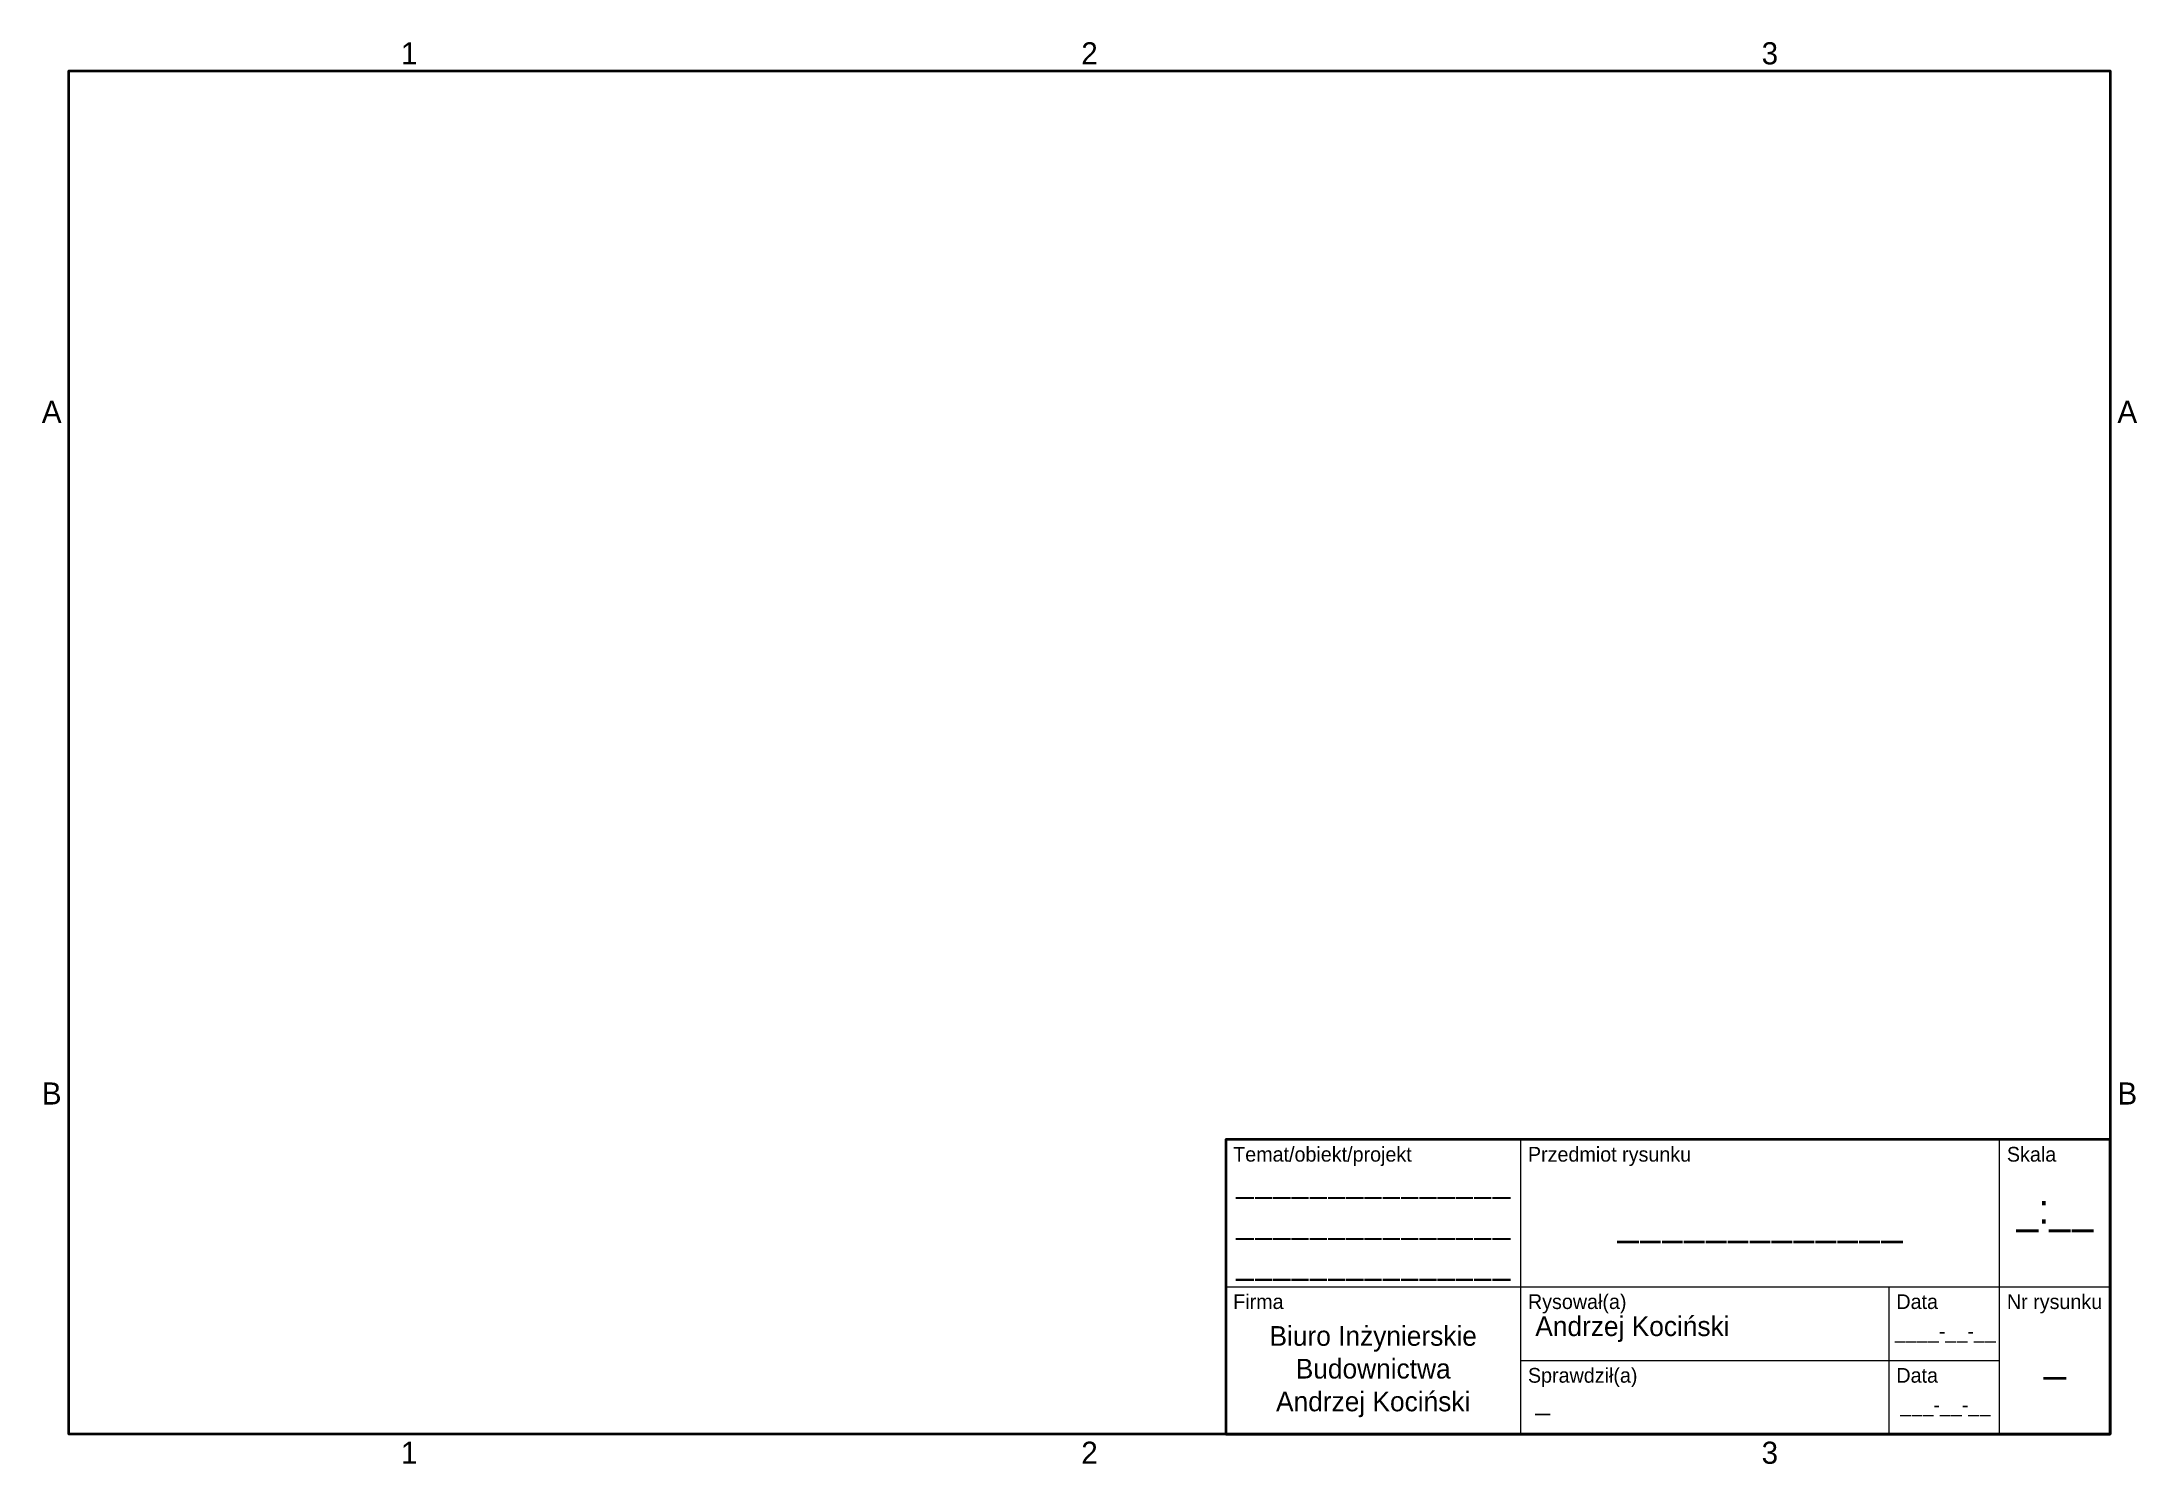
# Model space of a CAD drawing. Header units: millimetres. Extents: x 6 to 291, y 6 to 199.
import ezdxf
from ezdxf.enums import TextEntityAlignment as Align

# ---------------------------------------------------------------- set-up
doc = ezdxf.new("R2010")
doc.units = ezdxf.units.MM
doc.layers.add('ramka tabliczka', color=178, linetype='Continuous', lineweight=35, true_color=0x000000)
doc.styles.add('textstyle3', font='')
doc.styles.get('textstyle3').set_extended_font_data('Fira Sans Compressed')

msp = doc.modelspace()

# ---------------------------------------------------------------- linework, layer by layer
at = {"layer": 'ramka tabliczka', "lineweight": 18}
for p, q in [((207, 50), (207, 20)), ((272, 30), (272, 50)), ((167, 30), (207, 30)), ((207, 30), (252, 30)), ((252, 30), (272, 30)), ((257, 20), (257, 30)), ((272, 30), (287, 30)), ((272, 20), (272, 30)), ((207, 20), (207, 10)), ((207, 20), (252, 20)), ((252, 20), (272, 20)), ((257, 10), (257, 20)), ((272, 10), (272, 20))]:
    msp.add_line(p, q, dxfattribs=at)
at = {"layer": 'ramka tabliczka', "flags": 128}
msp.add_lwpolyline([(287, 10), (10, 10), (10, 195), (287, 195)], close=True, dxfattribs=at)
at = {"layer": 'ramka tabliczka', "lineweight": 35, "flags": 128}
msp.add_lwpolyline([(167, 10), (287, 10), (287, 50), (167, 50)], close=True, dxfattribs=at)

# ---------------------------------------------------------------- texts
at = {"layer": 'ramka tabliczka', "style": 'textstyle3'}
for s, p in [('1', (56.17, 195)), ('2', (148.5, 195)), ('3', (240.83, 195))]:
    msp.add_text(s, height=3, dxfattribs=at).set_placement(p, align=Align.BOTTOM_CENTER)
for s, p in [('A', (9, 148.75)), ('B', (9, 56.25))]:
    msp.add_text(s, height=3, dxfattribs=at).set_placement(p, align=Align.MIDDLE_RIGHT)
for s, p in [('A', (288, 148.75)), ('B', (288, 56.25))]:
    msp.add_text(s, height=3, dxfattribs=at).set_placement(p, align=Align.MIDDLE_LEFT)
for s, p in [('Temat/obiekt/projekt', (168, 49)), ('Przedmiot rysunku', (208, 49)), ('Skala', (273, 49)), ('Firma', (168, 29)), ('Rysował(a)', (208, 29)), ('Data', (258, 29)), ('Nr rysunku', (273, 29)), ('Sprawdził(a)', (208, 19)), ('Data', (258, 19))]:
    msp.add_text(s, height=2, dxfattribs=at).set_placement(p, align=Align.TOP_LEFT)
for s, p in [('1', (56.17, 9)), ('2', (148.5, 9)), ('3', (240.83, 9))]:
    msp.add_text(s, height=3, dxfattribs=at).set_placement(p, align=Align.TOP_CENTER)
for s, insert, char_height, attachment_point in [('\\H3.333;_______________\\P_______________\\P_______________', (187, 38.5), 5, 5), ('\\H4;_:__', (279.5, 40), 6, 5), ('\\H4;_____________', (239.5, 38.5), 6, 5), ('\\H2.667;Andrzej Kociński', (209, 26), 4, 1), ('\\H2.667;Biuro Inżynierskie\\PBudownictwa\\PAndrzej Kociński', (187, 18.5), 4, 5), ('\\H2;____-__-__', (264.65, 25), 3, 2), ('\\H4;_', (279.5, 20), 6, 5), ('\\H2.667;_', (209, 16), 4, 1), ('\\H2;___-__-__', (264.65, 15), 3, 2)]:
    msp.add_mtext(s, dxfattribs=dict(at, insert=insert, char_height=char_height, attachment_point=attachment_point))

doc.saveas('drawing.dxf')
